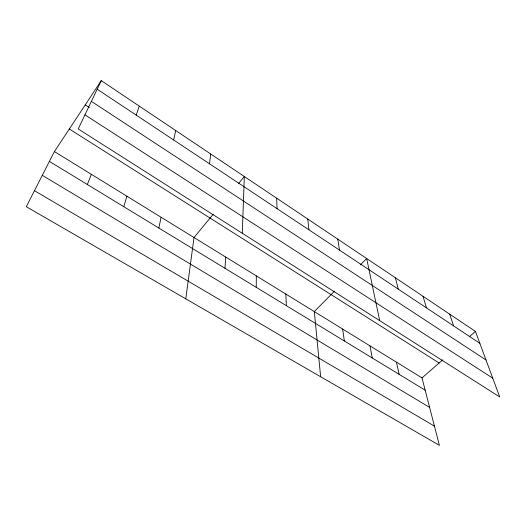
<?xml version="1.0" encoding="UTF-8"?>
<svg xmlns="http://www.w3.org/2000/svg" width="526" height="526" viewBox="0 0 526 526"><rect width="100%" height="100%" fill="white"/><g stroke="black" fill="none" stroke-linecap="round" stroke-linejoin="round"><path stroke-width="0.79" d="M256.247 287.347L256.32 275.894M242.295 233.268L244.327 176.519L238.607 183.456M224.983 268.313L225.739 257.063M209.512 163.796L210.702 153.986M185.783 298.84L194.015 237.528L213.181 214.292M158.832 228.034L161.094 217.258M173.633 139.969L175.704 130.533M123.788 206.698L126.904 196.205M136.221 115.128L139.258 106.107M87.342 184.508L91.366 174.323M101.268 80.642L78.216 128.942L499.7 396.933L475.432 331.413L101.268 80.642L54.402 151.567L26.3 206.705L439.407 445.358L421.997 377.898L54.402 151.567M334.497 291.121L314.311 311.596L320.636 376.748M360.336 264.913L366.655 258.503L379.693 320.63M421.997 377.898L442.76 359.837M469.389 336.673L475.432 331.413M34.46 190.688L434.443 426.132M42.29 175.322L429.61 407.407M49.391 161.397L425.172 390.193M69.314 128.995L439.131 362.999M84.942 114.839L492.763 378.201M85.238 104.898L89.348 107.574M91.379 101.367L486.017 359.994M97.185 89.203L479.837 343.307M449.684 314.154L453.629 325.903M423.003 296.269L426.461 307.861M395.348 277.735L398.274 289.142M396.446 362.164L399.162 374.361M370.008 345.891L372.244 357.969M337.764 239.146L339.513 250.126M342.65 329.046L344.359 340.993M307.789 219.053L308.887 229.79M285.828 294.06L286.387 305.691M276.669 198.197L277.064 208.651"/></g></svg>
